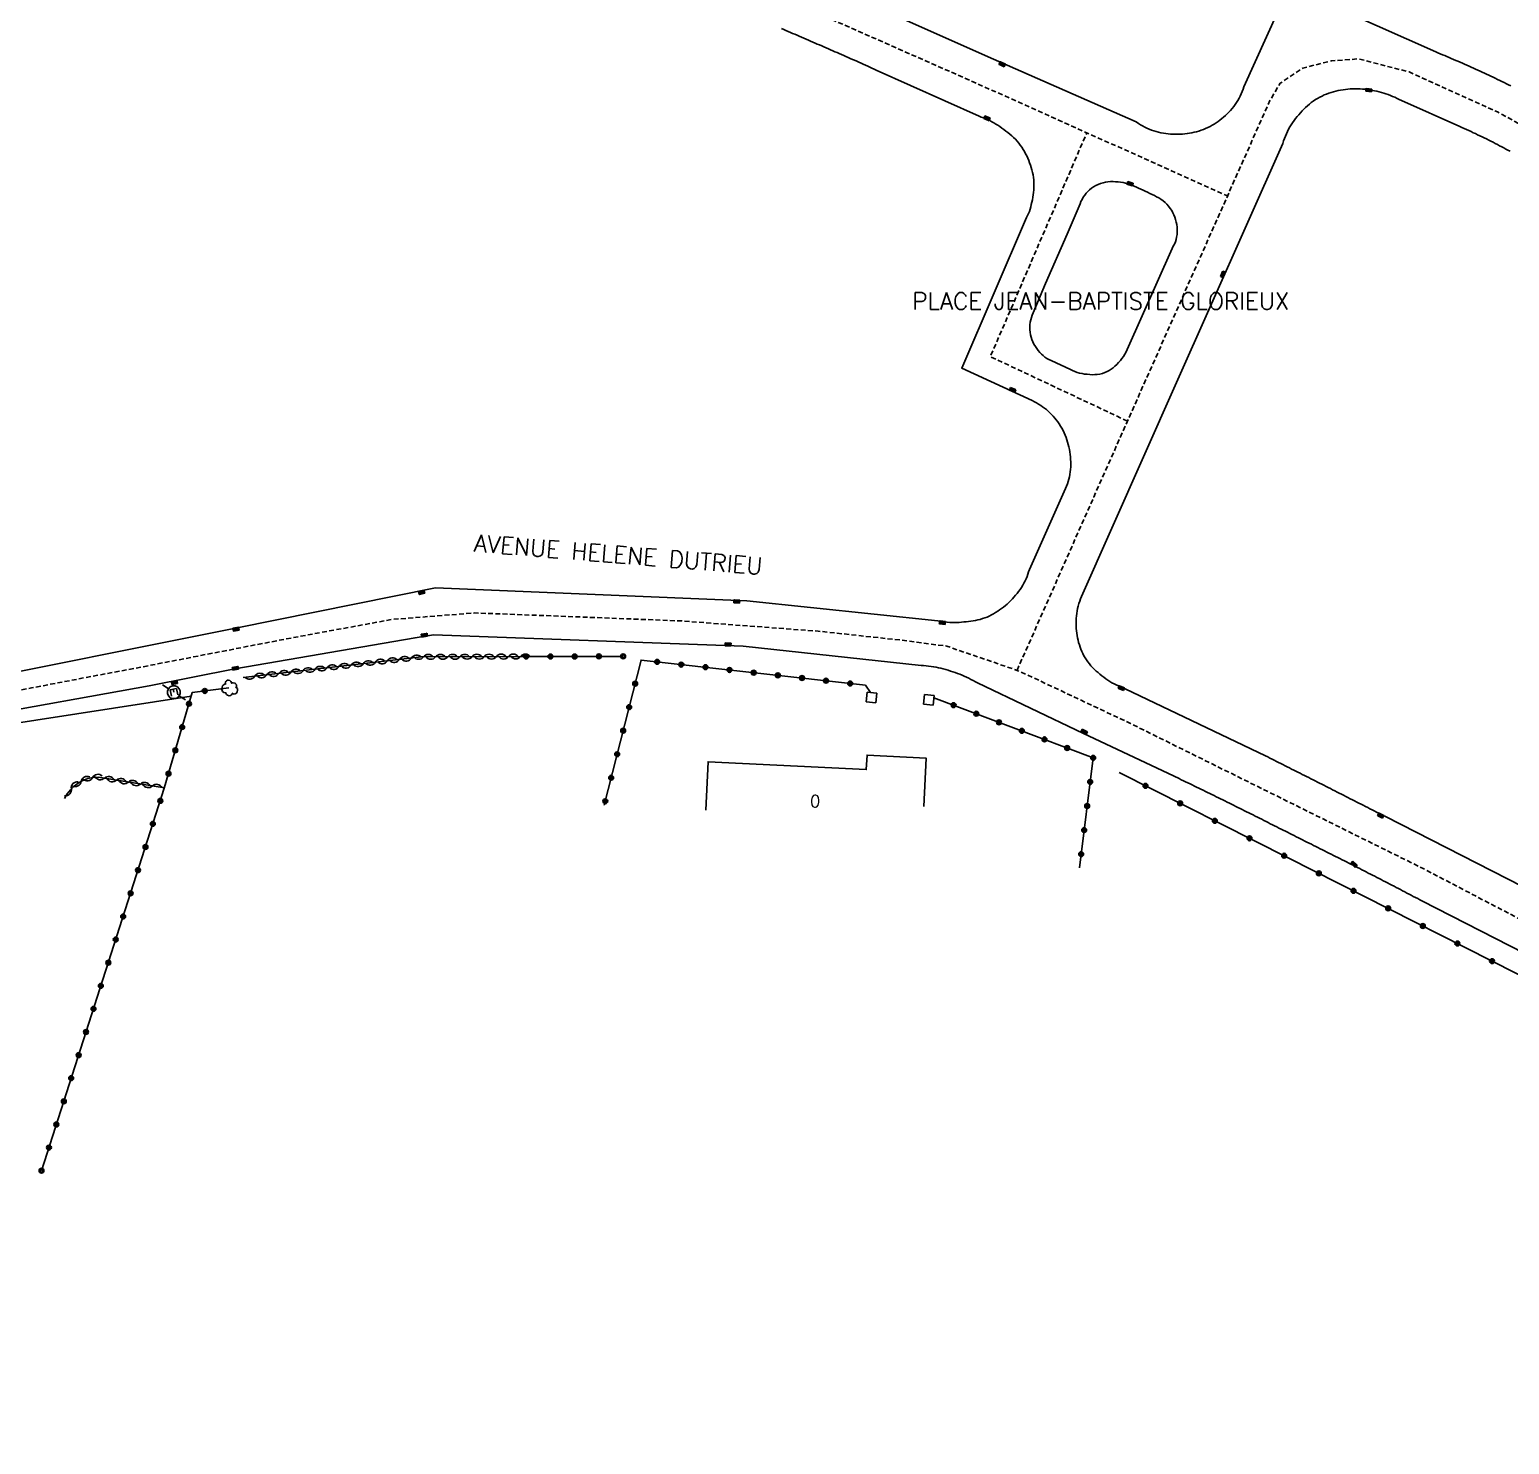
# Model space of a CAD drawing. Header units: millimetres. Extents: x 82000 to 83000, y 144000 to 145000.
# Drawn here: x 82661.8 to 82814.3, y 144252.3 to 144397.9 of the extents above; entities that cross this region are included whole.
import ezdxf
from ezdxf.enums import TextEntityAlignment as Align

# ---------------------------------------------------------------- set-up
doc = ezdxf.new("R2010")
doc.units = ezdxf.units.MM
doc.linetypes.add('DASHED', pattern=[0.75, 0.5, -0.25])
doc.layers.get('0').update_dxf_attribs({"linetype": 'CONTINUOUS'})
for name, color, linetype in [('W0001', 6, 'DASHED'), ('W0008', 7, 'CONTINUOUS'), ('W0100', 7, 'CONTINUOUS'), ('W0112', 1, 'DASHED'), ('W0300', 7, 'CONTINUOUS'), ('W0310', 3, 'CONTINUOUS'), ('W0322', 7, 'CONTINUOUS'), ('W0334', 7, 'CONTINUOUS'), ('W0400', 7, 'CONTINUOUS'), ('W0471', 7, 'CONTINUOUS'), ('W0989', 7, 'CONTINUOUS'), ('W0991', 7, 'CONTINUOUS')]:
    doc.layers.add(name, color=color, linetype=linetype)
doc.styles.get("Standard").update_dxf_attribs({"font": 'romans.shx', "width": 0.85})

# ---------------------------------------------------------------- blocks, each defined once
blk = doc.blocks.new('t112o')
at = {"color": 0, "linetype": 'Continuous'}
for p, q in [((-0.5, 0.5), (0.5, 0.5)), ((-0.5, -0.5), (-0.5, 0.5)), ((0.5, 0.5), (0.5, -0.5)), ((0.5, -0.5), (-0.5, -0.5))]:
    blk.add_line(p, q, dxfattribs=at)
blk = doc.blocks.new('T300')
for p, q in [((-0.8, 0.51), (-0.86, 0.34)), ((-0.86, 0.34), (-0.86, 0.17)), ((-0.86, 0.17), (-0.74, 0.06)), ((-0.69, 0.63), (-0.8, 0.51)), ((-0.8, -0.06), (-0.74, 0.06)), ((-0.74, 0.06), (-0.69, 0.11)), ((-0.57, 0.69), (-0.69, 0.63)), ((-0.46, 0.69), (-0.57, 0.69)), ((-0.29, 0.63), (-0.46, 0.69)), ((-0.29, 0.63), (-0.17, 0.74)), ((-0.23, 0.57), (-0.29, 0.63)), ((-0.17, 0.74), (-0.06, 0.8)), ((-0.06, 0.8), (0.06, 0.8)), ((0.06, 0.8), (0.23, 0.74)), ((0.23, 0.74), (0.34, 0.63)), ((0.34, 0.63), (0.4, 0.51)), ((0.46, 0.46), (0.34, 0.46)), ((0.4, 0.51), (0.4, 0.46)), ((0.57, 0.4), (0.46, 0.46)), ((0.57, 0.4), (0.69, 0.29)), ((0.69, 0.29), (0.74, 0.17)), ((0.74, 0.06), (0.69, -0.17)), ((0.74, 0.17), (0.74, 0.06)), ((-0.8, -0.17), (-0.8, -0.06)), ((-0.8, -0.23), (-0.8, -0.17)), ((-0.74, -0.34), (-0.8, -0.23)), ((-0.69, -0.4), (-0.74, -0.34)), ((-0.51, -0.46), (-0.69, -0.4)), ((-0.4, -0.46), (-0.51, -0.46)), ((-0.4, -0.46), (-0.34, -0.46)), ((-0.34, -0.46), (-0.34, -0.4)), ((-0.34, -0.51), (-0.34, -0.46)), ((-0.29, -0.63), (-0.34, -0.51)), ((-0.17, -0.74), (-0.29, -0.63)), ((-0.06, -0.8), (-0.17, -0.74)), ((0.06, -0.8), (-0.06, -0.8)), ((0.17, -0.74), (0.06, -0.8)), ((0.23, -0.69), (0.17, -0.74)), ((0.29, -0.46), (0.23, -0.46)), ((0.29, -0.63), (0.23, -0.69)), ((0.46, -0.4), (0.29, -0.46)), ((0.34, -0.51), (0.29, -0.63)), ((0.34, -0.51), (0.34, -0.46)), ((0.57, -0.34), (0.46, -0.4)), ((0.63, -0.29), (0.57, -0.34)), ((0.69, -0.17), (0.63, -0.29))]:
    blk.add_line(p, q)
blk = doc.blocks.new('T400')
for p, q in [((-0.15, 0.3), (0.15, 0.3)), ((-0.15, -0.25), (-0.15, 0.3)), ((-0.15, 0.15), (0.15, 0.15)), ((-0.15, 0), (0.15, 0)), ((0.15, 0.3), (0.15, -0.25)), ((-0.15, -0.15), (0.15, -0.15)), ((-0.15, -0.25), (-0.15, -0.3)), ((-0.15, -0.3), (0.15, -0.3)), ((0.15, -0.3), (0.15, -0.25))]:
    blk.add_line(p, q)
blk = doc.blocks.new('T471')
for p, q in [((-0.333334, 0.333334), (-0.333334, -0.333334)), ((-0.333334, 0.333334), (0.333334, 0.333334)), ((-0.333334, 0), (0, 0)), ((0.500001, 0.500001), (1.000002, 1.000002)), ((-0.500001, -0.500001), (-1.000002, -1.000002)), ((-0.333334, -0.333334), (0.333334, -0.333334))]:
    blk.add_line(p, q)
blk.add_ellipse((0, 0), major_axis=(0.471405, 0.471405), ratio=1, start_param=5.4977871438, end_param=11.780972451)
blk = doc.blocks.new('t310o')
at = {"color": 0, "linetype": 'Continuous'}
for centre, start, end in [((-0.5, 0.38), 216.8699, 323.1304), ((0.5, -0.37), 36.8699, 143.1303)]:
    blk.add_arc(centre, 0.625, start, end, dxfattribs=at)
blk = doc.blocks.new('t322o')
at = {"color": 0, "linetype": 'Continuous'}
for radius in [0.25, 0.15]:
    blk.add_circle((0, 0), radius, dxfattribs=at)

msp = doc.modelspace()

# ---------------------------------------------------------------- linework, layer by layer
at = {"layer": 'W0001', "flags": 128}
for points in [[(82591.33, 144394.5), (82599.6, 144398.06), (82603.8, 144399.93), (82608.52, 144402.21), (82614.33, 144405.86), (82619.29, 144409.85), (82627.02, 144416.19), (82631.41, 144419.47), (82634.73, 144421.83), (82641.46, 144424.68), (82647.15, 144425.88), (82653.22, 144426.08), (82659.56, 144425.31), (82665.19, 144423.43), (82671.08, 144420.85), (82677.95, 144417.79), (82685.37, 144414.58), (82692.6, 144411.99), (82699.89, 144410.01), (82709.56, 144408.12), (82718.82, 144406.7), (82728.11, 144404.83), (82734.57, 144403.04), (82738.77, 144401.5), (82759.55, 144392.34), (82785.23, 144380.82)], [(82763.55, 144331.96), (82771.45, 144349.8), (82789.59, 144390.63), (82790.67, 144392.43), (82792.99, 144393.98), (82795.95, 144394.73), (82798.75, 144394.93), (82803.95, 144393.58), (82813.04, 144389.47), (82820.4, 144385.44), (82827.07, 144381.45), (82835.26, 144376.14), (82843.69, 144370.49), (82854.33, 144363.99), (82863.23, 144358.95), (82871.59, 144354.61), (82883.31, 144349.29), (82891.72, 144345.73), (82899.61, 144342.62), (82907.28, 144339.93), (82919.73, 144336.05), (82931.66, 144332.8), (82938.74, 144331.14), (82944.81, 144329.88), (82951.2, 144328.55), (82954.25, 144327.32), (82957.23, 144325), (82959.24, 144322.24), (82960.56, 144318.47), (82960.77, 144316.06), (82960.4, 144313.28), (82959.33, 144310.24), (82957.21, 144306.64), (82953.6, 144300.94), (82950.85, 144296.12), (82947.96, 144290.6), (82945.01, 144284.1), (82942.53, 144277.8), (82940.72, 144272.47), (82939.68, 144269.07), (82935.92, 144256.01)], [(82774.93, 144357.63), (82760.81, 144364.27), (82770.74, 144387.32)], [(82649.2, 144328.02), (82652.56, 144328.37), (82655.9, 144328.99), (82662.03, 144330.16), (82674.26, 144332.48), (82688.11, 144335.17), (82699.08, 144337.2), (82707.72, 144337.88), (82718.2, 144337.48), (82729.02, 144337.05), (82743.08, 144336), (82751.69, 144335.07), (82756.31, 144334.46), (82763.78, 144331.89), (82775.23, 144326.5), (82805.4, 144311.55), (82842.76, 144292), (82859.08, 144282.68), (82866.98, 144279.02), (82890.58, 144268.64), (82895.2, 144266.57), (82915.22, 144261.44), (82950.19, 144252.27)]]:
    msp.add_lwpolyline(points, dxfattribs=at)
at = {"layer": 'W0008', "flags": 128}
for points in [[(82742.73, 144403.11), (82761.12, 144394.91), (82775.83, 144388.43), (82776.05, 144388.28), (82776.26, 144388.14), (82776.48, 144388.02), (82776.7, 144387.9), (82776.93, 144387.79), (82777.16, 144387.69), (82777.4, 144387.6), (82777.64, 144387.52), (82777.88, 144387.44), (82778.13, 144387.38), (82778.38, 144387.33), (82778.63, 144387.28), (82778.88, 144387.25), (82779.12, 144387.22), (82779.37, 144387.19), (82779.62, 144387.18), (82779.86, 144387.17), (82780.11, 144387.17), (82780.35, 144387.17), (82780.59, 144387.18), (82780.84, 144387.21), (82781.08, 144387.23), (82781.32, 144387.27), (82781.56, 144387.31), (82781.8, 144387.37), (82782.04, 144387.43), (82782.28, 144387.5), (82782.52, 144387.58), (82782.75, 144387.67), (82782.98, 144387.76), (82783.21, 144387.86), (82783.43, 144387.97), (82783.64, 144388.09), (82783.85, 144388.21), (82784.06, 144388.35), (82784.26, 144388.48), (82784.45, 144388.63), (82784.64, 144388.78), (82784.83, 144388.94), (82785.01, 144389.1), (82785.19, 144389.27), (82785.36, 144389.45), (82785.54, 144389.63), (82785.71, 144389.82), (82785.87, 144390.02), (82786.02, 144390.22), (82786.16, 144390.43), (82786.3, 144390.65), (82786.42, 144390.87), (82786.54, 144391.09), (82786.64, 144391.32), (82786.74, 144391.56), (82786.83, 144391.8), (82786.9, 144392.04), (82791.57, 144402.37), (82806.68, 144395.64), (82806.91, 144395.55), (82807.14, 144395.45), (82807.37, 144395.36), (82807.6, 144395.26), (82807.83, 144395.16), (82808.06, 144395.07), (82808.28, 144394.97), (82808.51, 144394.87), (82808.74, 144394.77), (82808.97, 144394.68), (82809.2, 144394.58), (82809.42, 144394.48), (82809.65, 144394.38), (82809.88, 144394.28), (82810.11, 144394.18), (82810.33, 144394.07), (82810.56, 144393.97), (82810.79, 144393.87), (82811.01, 144393.77), (82811.24, 144393.66), (82811.46, 144393.56), (82811.69, 144393.45), (82811.91, 144393.35), (82812.14, 144393.24), (82812.36, 144393.14), (82812.59, 144393.03), (82812.81, 144392.93), (82813.04, 144392.82), (82813.27, 144392.71), (82813.5, 144392.6), (82813.73, 144392.49), (82813.95, 144392.37), (82814.18, 144392.26), (82814.41, 144392.15)], [(82653.18, 144330.34), (82683.05, 144336.32), (82703.66, 144340.45), (82735.73, 144339.14), (82755.41, 144337.06), (82755.65, 144337.02), (82755.89, 144336.98), (82756.13, 144336.95), (82756.37, 144336.93), (82756.62, 144336.91), (82756.86, 144336.9), (82757.1, 144336.9), (82757.34, 144336.9), (82757.58, 144336.91), (82757.83, 144336.93), (82758.07, 144336.95), (82758.32, 144336.97), (82758.56, 144337), (82758.8, 144337.03), (82759.05, 144337.07), (82759.29, 144337.11), (82759.52, 144337.16), (82759.76, 144337.22), (82760, 144337.29), (82760.23, 144337.37), (82760.46, 144337.46), (82760.68, 144337.56), (82760.91, 144337.67), (82761.13, 144337.79), (82761.35, 144337.92), (82761.56, 144338.05), (82761.76, 144338.19), (82761.96, 144338.33), (82762.16, 144338.49), (82762.35, 144338.64), (82762.53, 144338.8), (82762.72, 144338.97), (82762.89, 144339.14), (82763.07, 144339.32), (82763.23, 144339.51), (82763.4, 144339.7), (82763.56, 144339.89), (82763.72, 144340.09), (82763.87, 144340.3), (82764.01, 144340.51), (82764.14, 144340.73), (82764.26, 144340.95), (82764.38, 144341.17), (82764.48, 144341.4), (82764.58, 144341.63), (82764.67, 144341.87), (82764.75, 144342.11), (82764.82, 144342.36), (82768.55, 144350.68), (82768.65, 144350.92), (82768.74, 144351.16), (82768.82, 144351.41), (82768.89, 144351.65), (82768.95, 144351.9), (82768.99, 144352.15), (82769.03, 144352.4), (82769.06, 144352.66), (82769.08, 144352.91), (82769.09, 144353.17), (82769.08, 144353.43), (82769.07, 144353.69), (82769.05, 144353.95), (82769.02, 144354.21), (82768.98, 144354.47), (82768.94, 144354.72), (82768.89, 144354.97), (82768.83, 144355.22), (82768.76, 144355.47), (82768.68, 144355.72), (82768.6, 144355.96), (82768.5, 144356.2), (82768.4, 144356.43), (82768.29, 144356.67), (82768.16, 144356.9), (82768.03, 144357.12), (82767.89, 144357.35), (82767.75, 144357.55), (82767.6, 144357.75), (82767.44, 144357.95), (82767.28, 144358.14), (82767.11, 144358.32), (82766.94, 144358.49), (82766.76, 144358.66), (82766.58, 144358.81), (82766.39, 144358.97), (82766.19, 144359.11), (82765.99, 144359.25), (82765.78, 144359.38), (82765.56, 144359.51), (82765.34, 144359.63), (82765.12, 144359.74), (82757.86, 144363.09), (82764.52, 144378.59), (82764.63, 144378.8), (82764.73, 144379.01), (82764.82, 144379.23), (82764.9, 144379.46), (82764.97, 144379.69), (82765.02, 144379.92), (82765.08, 144380.17), (82765.13, 144380.42), (82765.18, 144380.68), (82765.22, 144380.93), (82765.25, 144381.18), (82765.28, 144381.44), (82765.29, 144381.7), (82765.3, 144381.95), (82765.29, 144382.21), (82765.27, 144382.47), (82765.24, 144382.73), (82765.2, 144382.98), (82765.14, 144383.24), (82765.08, 144383.49), (82765.01, 144383.74), (82764.94, 144383.98), (82764.85, 144384.23), (82764.76, 144384.46), (82764.66, 144384.7), (82764.55, 144384.93), (82764.43, 144385.16), (82764.31, 144385.39), (82764.17, 144385.61), (82764.03, 144385.83), (82763.88, 144386.04), (82763.73, 144386.26), (82763.56, 144386.46), (82763.38, 144386.65), (82763.2, 144386.83), (82763.01, 144387.01), (82762.82, 144387.18), (82762.62, 144387.34), (82762.41, 144387.5), (82762.2, 144387.65), (82761.99, 144387.8), (82761.77, 144387.95), (82761.56, 144388.1), (82761.36, 144388.22), (82761.15, 144388.35), (82760.95, 144388.46), (82760.74, 144388.57), (82760.52, 144388.67), (82760.31, 144388.77), (82760.09, 144388.86), (82759.86, 144388.94), (82759.64, 144389.02), (82749.06, 144393.78), (82748.84, 144393.88), (82748.61, 144393.98), (82748.39, 144394.08), (82748.17, 144394.18), (82747.94, 144394.28), (82747.72, 144394.38), (82747.49, 144394.48), (82747.27, 144394.58), (82747.05, 144394.68), (82746.82, 144394.78), (82746.6, 144394.88), (82746.37, 144394.98), (82746.15, 144395.08), (82745.92, 144395.18), (82745.7, 144395.27), (82745.47, 144395.37), (82745.25, 144395.47), (82745.03, 144395.57), (82744.8, 144395.67), (82744.58, 144395.77), (82744.35, 144395.86), (82744.13, 144395.96), (82743.9, 144396.06), (82743.67, 144396.16), (82743.44, 144396.26), (82743.21, 144396.36), (82742.98, 144396.46), (82742.75, 144396.56), (82742.52, 144396.66), (82742.29, 144396.76), (82742.06, 144396.86), (82741.83, 144396.96), (82741.6, 144397.06), (82741.37, 144397.16), (82741.13, 144397.26), (82740.9, 144397.36), (82740.67, 144397.46), (82740.44, 144397.55), (82740.21, 144397.65), (82739.98, 144397.75), (82739.75, 144397.85), (82739.52, 144397.94), (82739.3, 144398.04)], [(82818.76, 144308.09), (82801.49, 144316.92), (82801.26, 144317.03), (82801.03, 144317.15), (82800.81, 144317.26), (82800.58, 144317.38), (82800.35, 144317.49), (82800.13, 144317.61), (82799.9, 144317.72), (82799.68, 144317.84), (82799.45, 144317.95), (82799.22, 144318.07), (82799, 144318.18), (82798.77, 144318.3), (82798.54, 144318.41), (82798.32, 144318.53), (82798.09, 144318.64), (82797.87, 144318.75), (82797.64, 144318.87), (82797.41, 144318.98), (82797.19, 144319.1), (82796.96, 144319.21), (82796.73, 144319.33), (82796.51, 144319.44), (82796.28, 144319.56), (82796.05, 144319.67), (82795.83, 144319.79), (82795.6, 144319.9), (82795.38, 144320.02), (82795.15, 144320.13), (82794.93, 144320.24), (82794.71, 144320.35), (82794.49, 144320.47), (82794.27, 144320.58), (82794.04, 144320.69), (82793.82, 144320.8), (82793.6, 144320.92), (82793.38, 144321.03), (82793.16, 144321.14), (82792.93, 144321.25), (82792.71, 144321.37), (82792.49, 144321.48), (82792.27, 144321.59), (82792.05, 144321.7), (82791.82, 144321.81), (82791.6, 144321.93), (82791.38, 144322.04), (82791.16, 144322.15), (82790.94, 144322.26), (82790.71, 144322.38), (82790.49, 144322.49), (82790.27, 144322.6), (82790.05, 144322.71), (82789.83, 144322.82), (82789.6, 144322.94), (82789.38, 144323.05), (82789.16, 144323.16), (82774.7, 144330.07), (82774.46, 144330.16), (82774.23, 144330.25), (82774, 144330.36), (82773.77, 144330.46), (82773.55, 144330.58), (82773.33, 144330.7), (82773.12, 144330.83), (82772.91, 144330.96), (82772.7, 144331.1), (82772.49, 144331.25), (82772.29, 144331.41), (82772.09, 144331.57), (82771.9, 144331.73), (82771.7, 144331.9), (82771.52, 144332.07), (82771.34, 144332.25), (82771.17, 144332.43), (82771, 144332.63), (82770.84, 144332.83), (82770.7, 144333.04), (82770.56, 144333.26), (82770.44, 144333.48), (82770.33, 144333.7), (82770.23, 144333.92), (82770.13, 144334.15), (82770.05, 144334.37), (82769.97, 144334.61), (82769.9, 144334.84), (82769.84, 144335.07), (82769.79, 144335.31), (82769.74, 144335.55), (82769.7, 144335.79), (82769.67, 144336.04), (82769.65, 144336.28), (82769.64, 144336.53), (82769.63, 144336.79), (82769.63, 144337.06), (82769.65, 144337.32), (82769.67, 144337.58), (82769.7, 144337.83), (82769.74, 144338.09), (82769.79, 144338.34), (82769.86, 144338.59), (82769.93, 144338.84), (82770.01, 144339.09), (82770.1, 144339.33), (82770.2, 144339.58), (82779.85, 144361.29), (82790.94, 144386.23), (82791.01, 144386.49), (82791.09, 144386.74), (82791.19, 144386.98), (82791.29, 144387.22), (82791.4, 144387.46), (82791.52, 144387.69), (82791.65, 144387.92), (82791.78, 144388.14), (82791.93, 144388.36), (82792.09, 144388.57), (82792.24, 144388.78), (82792.4, 144388.98), (82792.57, 144389.18), (82792.74, 144389.38), (82792.91, 144389.57), (82793.09, 144389.75), (82793.27, 144389.93), (82793.46, 144390.1), (82793.66, 144390.27), (82793.86, 144390.43), (82794.07, 144390.58), (82794.28, 144390.73), (82794.51, 144390.86), (82794.74, 144390.99), (82794.97, 144391.1), (82795.2, 144391.21), (82795.44, 144391.3), (82795.67, 144391.39), (82795.91, 144391.47), (82796.15, 144391.54), (82796.39, 144391.61), (82796.64, 144391.66), (82796.88, 144391.71), (82797.13, 144391.75), (82797.38, 144391.79), (82797.63, 144391.81), (82797.88, 144391.83), (82798.14, 144391.84), (82798.39, 144391.84), (82798.65, 144391.84), (82798.9, 144391.83), (82799.15, 144391.82), (82799.4, 144391.8), (82799.64, 144391.77), (82799.89, 144391.73), (82800.13, 144391.69), (82800.37, 144391.65), (82800.61, 144391.6), (82800.85, 144391.54), (82801.09, 144391.48), (82801.32, 144391.41), (82801.55, 144391.33), (82801.79, 144391.25), (82802.02, 144391.16), (82802.24, 144391.07), (82802.47, 144390.97), (82802.7, 144390.86), (82802.92, 144390.75), (82803.14, 144390.63), (82809.15, 144387.95), (82809.38, 144387.85), (82809.61, 144387.75), (82809.84, 144387.65), (82810.08, 144387.54), (82810.31, 144387.44), (82810.54, 144387.33), (82810.76, 144387.23), (82810.99, 144387.12), (82811.22, 144387.01), (82811.45, 144386.9), (82811.68, 144386.79), (82811.9, 144386.68), (82812.13, 144386.56), (82812.36, 144386.45), (82812.58, 144386.34), (82812.81, 144386.22), (82813.03, 144386.11), (82813.25, 144385.99), (82813.47, 144385.88), (82813.69, 144385.76), (82813.9, 144385.64), (82814.12, 144385.53), (82814.34, 144385.41)], [(82826.4, 144297.43), (82805.26, 144308.23), (82805.04, 144308.35), (82804.82, 144308.46), (82804.59, 144308.58), (82804.37, 144308.69), (82804.15, 144308.81), (82803.93, 144308.92), (82803.71, 144309.04), (82803.49, 144309.16), (82803.27, 144309.27), (82803.05, 144309.39), (82802.83, 144309.5), (82802.61, 144309.62), (82802.39, 144309.73), (82802.17, 144309.85), (82801.95, 144309.96), (82801.72, 144310.08), (82801.5, 144310.19), (82801.28, 144310.3), (82801.06, 144310.42), (82800.84, 144310.53), (82800.62, 144310.65), (82800.4, 144310.76), (82800.18, 144310.88), (82799.95, 144310.99), (82799.73, 144311.1), (82799.51, 144311.22), (82799.29, 144311.33), (82799.07, 144311.44), (82798.85, 144311.56), (82798.62, 144311.67), (82798.4, 144311.78), (82798.17, 144311.9), (82797.95, 144312.01), (82797.72, 144312.13), (82797.49, 144312.24), (82797.27, 144312.36), (82797.04, 144312.47), (82796.81, 144312.58), (82796.59, 144312.7), (82796.36, 144312.81), (82796.14, 144312.92), (82795.91, 144313.04), (82795.68, 144313.15), (82795.45, 144313.26), (82795.23, 144313.38), (82795, 144313.49), (82794.77, 144313.6), (82794.55, 144313.72), (82794.32, 144313.83), (82794.09, 144313.94), (82793.87, 144314.06), (82793.64, 144314.17), (82793.41, 144314.28), (82793.19, 144314.39), (82792.97, 144314.51), (82792.75, 144314.62), (82792.53, 144314.73), (82792.3, 144314.84), (82792.08, 144314.95), (82791.86, 144315.06), (82791.64, 144315.18), (82791.42, 144315.29), (82791.19, 144315.4), (82790.97, 144315.51), (82790.75, 144315.62), (82790.53, 144315.73), (82790.31, 144315.85), (82790.08, 144315.96), (82789.86, 144316.07), (82789.64, 144316.18), (82789.42, 144316.29), (82789.2, 144316.41), (82788.97, 144316.52), (82788.75, 144316.63), (82788.53, 144316.74), (82788.31, 144316.85), (82788.09, 144316.96), (82787.86, 144317.08), (82787.64, 144317.19), (82787.42, 144317.3), (82787.2, 144317.41), (82786.98, 144317.52), (82786.75, 144317.63), (82786.53, 144317.74), (82786.31, 144317.85), (82786.09, 144317.96), (82785.86, 144318.07), (82785.64, 144318.19), (82785.42, 144318.3), (82785.2, 144318.41), (82784.97, 144318.52), (82784.75, 144318.63), (82784.52, 144318.74), (82784.3, 144318.85), (82784.07, 144318.96), (82783.85, 144319.07), (82783.62, 144319.18), (82783.4, 144319.29), (82783.17, 144319.4), (82782.95, 144319.51), (82782.72, 144319.62), (82782.5, 144319.73), (82782.27, 144319.84), (82782.05, 144319.95), (82781.82, 144320.06), (82781.6, 144320.17), (82781.37, 144320.27), (82781.15, 144320.38), (82780.92, 144320.49), (82780.7, 144320.6), (82780.47, 144320.71), (82780.25, 144320.82), (82770.4, 144325.48), (82759.49, 144330.67), (82759.27, 144330.8), (82759.04, 144330.92), (82758.81, 144331.03), (82758.59, 144331.15), (82758.36, 144331.25), (82758.12, 144331.36), (82757.89, 144331.46), (82757.65, 144331.56), (82757.42, 144331.65), (82757.18, 144331.74), (82756.94, 144331.82), (82756.7, 144331.9), (82756.45, 144331.98), (82756.21, 144332.05), (82755.96, 144332.12), (82755.71, 144332.18), (82755.46, 144332.24), (82755.21, 144332.29), (82754.96, 144332.34), (82754.7, 144332.38), (82754.45, 144332.41), (82754.19, 144332.44), (82753.93, 144332.46), (82753.68, 144332.48), (82735.33, 144334.47), (82703.44, 144335.64), (82701.56, 144335.33), (82682.98, 144332.11), (82674.16, 144330.39), (82656.19, 144327.15)]]:
    msp.add_lwpolyline(points, dxfattribs=at)
msp.add_lwpolyline([(82770.04, 144379.99), (82770.14, 144380.23), (82770.25, 144380.46), (82770.38, 144380.68), (82770.52, 144380.89), (82770.68, 144381.09), (82770.85, 144381.27), (82771.03, 144381.45), (82771.23, 144381.61), (82771.44, 144381.75), (82771.67, 144381.89), (82771.91, 144382.01), (82772.16, 144382.11), (82772.41, 144382.18), (82772.67, 144382.23), (82772.92, 144382.27), (82773.18, 144382.29), (82773.44, 144382.29), (82773.71, 144382.28), (82773.97, 144382.26), (82774.22, 144382.23), (82774.47, 144382.19), (82774.71, 144382.14), (82774.94, 144382.07), (82775.18, 144381.99), (82775.41, 144381.91), (82775.63, 144381.82), (82775.86, 144381.72), (82776.08, 144381.62), (82776.3, 144381.52), (82776.53, 144381.41), (82776.75, 144381.3), (82776.99, 144381.19), (82777.23, 144381.08), (82777.46, 144380.97), (82777.7, 144380.85), (82777.93, 144380.73), (82778.16, 144380.61), (82778.38, 144380.47), (82778.6, 144380.32), (82778.8, 144380.15), (82778.99, 144379.96), (82779.17, 144379.76), (82779.33, 144379.54), (82779.48, 144379.32), (82779.6, 144379.09), (82779.71, 144378.86), (82779.81, 144378.62), (82779.89, 144378.38), (82779.95, 144378.13), (82780, 144377.87), (82780.03, 144377.61), (82780.05, 144377.34), (82780.05, 144377.08), (82780.03, 144376.83), (82779.99, 144376.58), (82779.94, 144376.33), (82779.86, 144376.09), (82779.76, 144375.86), (82779.65, 144375.63), (82779.52, 144375.41), (82774.89, 144365), (82774.78, 144364.75), (82774.65, 144364.51), (82774.52, 144364.29), (82774.36, 144364.07), (82774.2, 144363.86), (82774.02, 144363.66), (82773.83, 144363.47), (82773.64, 144363.29), (82773.45, 144363.13), (82773.25, 144362.98), (82773.04, 144362.85), (82772.82, 144362.73), (82772.59, 144362.62), (82772.34, 144362.54), (82772.08, 144362.48), (82771.82, 144362.44), (82771.56, 144362.42), (82771.3, 144362.41), (82771.04, 144362.42), (82770.78, 144362.45), (82770.51, 144362.48), (82770.25, 144362.52), (82770, 144362.57), (82769.75, 144362.64), (82769.51, 144362.73), (82769.28, 144362.83), (82769.05, 144362.95), (82767.06, 144363.87), (82766.84, 144363.97), (82766.63, 144364.09), (82766.43, 144364.22), (82766.24, 144364.37), (82766.06, 144364.53), (82765.89, 144364.7), (82765.74, 144364.89), (82765.58, 144365.1), (82765.44, 144365.32), (82765.3, 144365.55), (82765.19, 144365.78), (82765.09, 144366.02), (82765.01, 144366.26), (82764.95, 144366.52), (82764.9, 144366.78), (82764.88, 144367.04), (82764.87, 144367.3), (82764.88, 144367.56), (82764.91, 144367.81), (82764.96, 144368.06), (82765.03, 144368.3), (82765.12, 144368.55), (82765.22, 144368.79), (82766.49, 144371.81), (82768.71, 144376.87)], close=True, dxfattribs=at)
at = {"layer": 'W0100'}
msp.add_lwpolyline([(82753.95, 144317.95), (82754.19, 144322.94), (82748.1, 144323.24), (82748.03, 144321.75), (82731.74, 144322.56), (82731.49, 144317.57)], dxfattribs=at)
at = {"layer": 'W0310'}
msp.add_lwpolyline([(82712.42, 144333.4), (82702.2, 144333.36), (82683.83, 144331.22)], dxfattribs=at)
msp.add_lwpolyline([(82675.73, 144319.86), (82668.93, 144320.98, 0.284875), (82665.45, 144318.77)], format="xyb", dxfattribs=at)
at = {"layer": 'W0322'}
for points in [[(82722.99, 144333.41), (82712.42, 144333.4)], [(82748.45, 144329.68), (82747.94, 144330.45), (82724.83, 144333.03), (82721.03, 144318.09)], [(82682.38, 144330.16), (82678.6, 144329.68), (82675.72, 144319.83), (82663.08, 144280.45)], [(82755, 144329.15), (82771.4, 144322.96), (82769.98, 144311.62)]]:
    msp.add_lwpolyline(points, dxfattribs=at)
at = {"layer": 'W0322', "flags": 128}
msp.add_lwpolyline([(82856.88, 144272.81), (82859.36, 144276.95), (82844.42, 144284.98), (82820.21, 144298.11), (82791.47, 144312.68), (82774.07, 144321.45)], dxfattribs=at)
at = {"layer": 'W0334'}
msp.add_lwpolyline([(82585.29, 144321.75), (82584.36, 144322.09, -0.210187), (82588.11, 144327.98, -0.138995), (82592.67, 144329.46), (82592.61, 144329.82), (82593.68, 144329.94), (82594.8, 144330.08), (82604.25, 144328.78), (82604.18, 144328.55), (82615.3, 144327.17), (82625.94, 144325.92), (82628.84, 144325.36), (82634.16, 144324.69), (82634.22, 144324.44), (82635.78, 144324.24), (82635.78, 144324.39), (82646.46, 144322.88), (82650.08, 144322.43), (82650.67, 144325.03), (82678.49, 144329.3)], format="xyb", dxfattribs=at)

# ---------------------------------------------------------------- block references
at = {"layer": 'W0112'}
for p, rotation in [((82748.57, 144329.18), 264.3479461760165), ((82754.48, 144328.93), 354.3479461752177)]:
    msp.add_blockref('t112o', p, dxfattribs=dict(at, rotation=rotation))
at = {"layer": 'W0300', "rotation": 187.124081319872}
msp.add_blockref('T300', (82682.38, 144330.16), dxfattribs=at)
at = {"layer": 'W0310'}
for p, rotation in [((82699.94, 144333.09), 186.638197210734), ((82701.18, 144333.24), 186.638197210734), ((82702.42, 144333.36), 180.211331568163), ((82703.67, 144333.36), 180.211331568163), ((82704.92, 144333.37), 180.211331568163), ((82706.17, 144333.37), 180.211331568163), ((82707.42, 144333.38), 180.211331568163), ((82708.67, 144333.38), 180.211331568163), ((82709.92, 144333.39), 180.211331568163), ((82711.17, 144333.39), 180.211331568163), ((82712.42, 144333.4), 180.211331568163), ((82686.28, 144331.51), 186.638197210734), ((82687.52, 144331.65), 186.638197210734), ((82688.76, 144331.79), 186.638197210734), ((82690.01, 144331.94), 186.638197210734), ((82691.25, 144332.08), 186.638197210734), ((82692.49, 144332.23), 186.638197210734), ((82693.73, 144332.37), 186.638197210734), ((82694.97, 144332.52), 186.638197210734), ((82696.21, 144332.66), 186.638197210734), ((82697.46, 144332.81), 186.638197210734), ((82698.7, 144332.95), 186.638197210734), ((82685.04, 144331.36), 186.638197210734), ((82667.15, 144320.53), 207.8474520238168), ((82668.33, 144320.93), 189.5444564615122), ((82669.56, 144320.88), 170.658381161087), ((82666.15, 144319.78), 226.1504475861214), ((82670.8, 144320.67), 170.658381161087), ((82672.03, 144320.47), 170.658381161087), ((82673.26, 144320.27), 170.658381161087), ((82674.5, 144320.07), 170.658381161087)]:
    msp.add_blockref('t310o', p, dxfattribs=dict(at, rotation=rotation))
at = {"layer": 'W0322'}
for p, rotation in [((82712.99, 144333.4), 180.088947475768), ((82715.49, 144333.4), 180.088947475768), ((82717.99, 144333.4), 180.088947475768), ((82720.49, 144333.41), 180.088947475768), ((82722.99, 144333.41), 180.088947475768), ((82726.49, 144332.84), 173.628588641358), ((82728.97, 144332.56), 173.628588641358), ((82731.46, 144332.29), 173.628588641358), ((82733.94, 144332.01), 173.628588641358), ((82736.43, 144331.73), 173.628588641358), ((82724.22, 144330.6), 255.7309318242083), ((82738.91, 144331.45), 173.628588641358), ((82741.4, 144331.18), 173.628588641358), ((82743.88, 144330.9), 173.628588641358), ((82746.37, 144330.62), 173.628588641358), ((82678.27, 144328.53), 253.694980918466), ((82679.89, 144329.85), 187.124081319871), ((82723.6, 144328.18), 255.7309318242083), ((82757.02, 144328.38), 339.337661370114), ((82759.36, 144327.5), 339.337661370114), ((82677.57, 144326.13), 253.694980918466), ((82722.98, 144325.76), 255.7309318242083), ((82761.7, 144326.62), 339.337661370114), ((82764.04, 144325.74), 339.337661370114), ((82766.38, 144324.86), 339.337661370114), ((82768.72, 144323.97), 339.337661370114), ((82676.86, 144323.73), 253.694980918466), ((82722.37, 144323.33), 255.7309318242083), ((82771.4, 144322.96), 262.887700926846), ((82676.16, 144321.33), 253.694980918466), ((82721.75, 144320.91), 255.7309318242083), ((82771.09, 144320.48), 262.887700926846), ((82776.79, 144320.08), 153.2507609583946), ((82675.31, 144318.54), 72.1963662183652), ((82721.14, 144318.49), 255.7309318242083), ((82770.78, 144318), 262.887700926846), ((82780.36, 144318.28), 153.2507609583946), ((82783.93, 144316.48), 153.2507609583946), ((82674.54, 144316.16), 72.1963662183652), ((82770.47, 144315.52), 262.887700926846), ((82673.78, 144313.78), 72.1963662183652), ((82787.5, 144314.68), 153.2507609583946), ((82770.16, 144313.04), 262.887700926846), ((82791.07, 144312.88), 153.2507609583946), ((82673.01, 144311.39), 72.1963662183652), ((82794.64, 144311.07), 153.1152993224949), ((82672.25, 144309.01), 72.1963662183652), ((82798.21, 144309.26), 153.1152993224949), ((82801.78, 144307.46), 153.1152993224949), ((82671.48, 144306.63), 72.1963662183652), ((82805.35, 144305.65), 153.1152993224949), ((82670.72, 144304.25), 72.1963662183652), ((82808.91, 144303.84), 153.1152993224949), ((82669.96, 144301.87), 72.1963662183652), ((82812.48, 144302.03), 153.1152993224949), ((82669.19, 144299.49), 72.1963662183652), ((82668.43, 144297.11), 72.1963662183652), ((82667.66, 144294.73), 72.1963662183652), ((82666.9, 144292.35), 72.1963662183652), ((82666.13, 144289.97), 72.1963662183652), ((82665.37, 144287.59), 72.1963662183652), ((82664.6, 144285.21), 72.1963662183652), ((82663.84, 144282.83), 72.1963662183652), ((82663.08, 144280.45), 72.1963662183652)]:
    msp.add_blockref('t322o', p, dxfattribs=dict(at, rotation=rotation))
at = {"layer": 'W0400'}
for p, rotation in [((82762.03, 144394.38), 246.2097872761588), ((82799.78, 144391.71), 262.2155597826003), ((82760.46, 144388.82), 66.08386096993621), ((82775.2, 144382.07), 72.97482971419635), ((82784.76, 144372.75), 156.0398554007661), ((82763.1, 144360.84), 65.1973398473311), ((82702.23, 144339.99), 281.3077938914072), ((82734.68, 144339.06), 267.6663703522195), ((82683.1, 144336.21), 281.3077938940559), ((82755.86, 144336.88), 261.4154341925179), ((82702.51, 144335.59), 99.55634697802495), ((82733.79, 144334.64), 87.88475068027455), ((82683.05, 144332.18), 99.83835266059657), ((82676.77, 144330.7), 279.4674232084), ((82774.29, 144330.14), 248.0624745371059), ((82770.46, 144325.64), 64.53808245990925), ((82801, 144317.02), 243.0579051093793), ((82798.26, 144311.99), 47.05979572172209)]:
    msp.add_blockref('T400', p, dxfattribs=dict(at, rotation=rotation))
at = {"layer": 'W0471', "rotation": 281.593928337245}
msp.add_blockref('T471', (82676.71, 144329.71), dxfattribs=at)

# ---------------------------------------------------------------- texts
at = {"layer": 'W0989'}
msp.add_text('PLACE JEAN-BAPTISTE GLORIEUX', height=1.75, dxfattribs=at).set_placement((82772.19, 144369.99), align=Align.MIDDLE)
msp.add_text('AVENUE HELENE DUTRIEU', height=1.75, rotation=355.3594, dxfattribs=at).set_placement((82722.49, 144343.89), align=Align.MIDDLE)
at = {"layer": 'W0991'}
msp.add_text('0', height=1.25, rotation=357.1509, dxfattribs=at).set_placement((82742.76, 144318.5), align=Align.MIDDLE)

doc.saveas('drawing.dxf')
